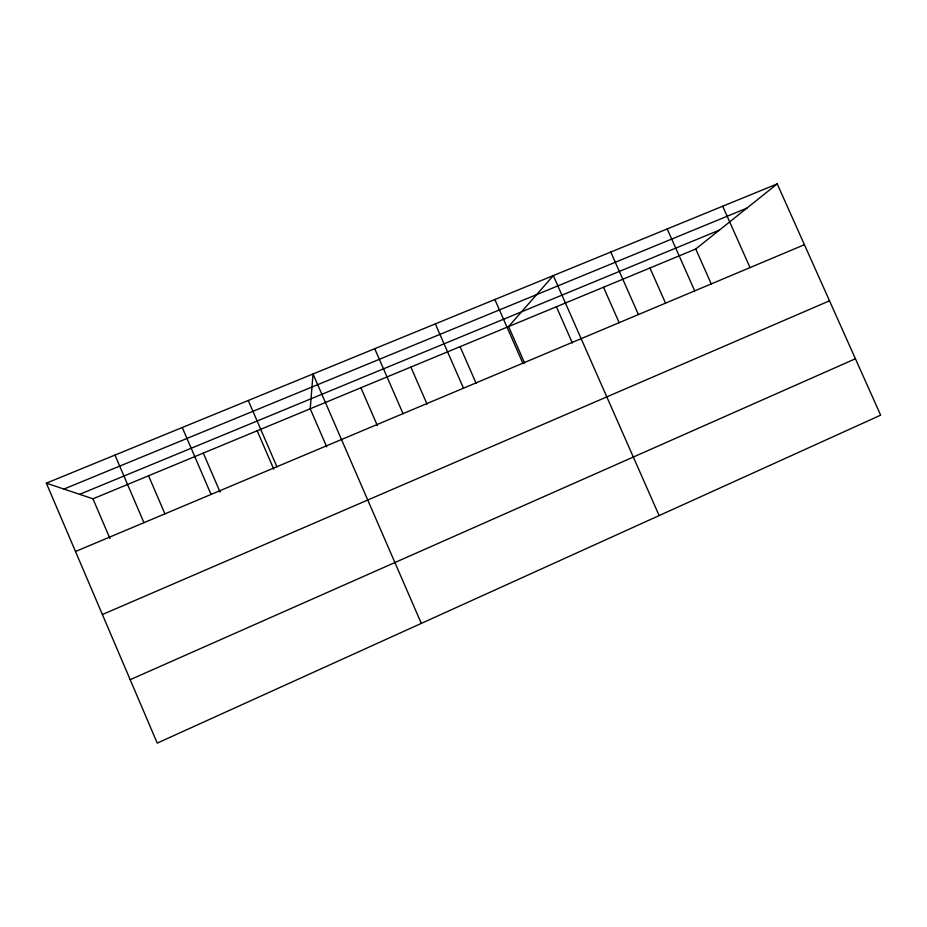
<?xml version="1.0" encoding="UTF-8"?>
<svg xmlns="http://www.w3.org/2000/svg" width="927" height="927" viewBox="0 0 927 927"><rect width="100%" height="100%" fill="white"/><g stroke="black" fill="none" stroke-linecap="round" stroke-linejoin="round"><path stroke-width="1.39" d="M46.35 483.164L92.967 498.807L695.737 249.015L777.22 183.894L880.65 415.169L157.242 743.106L46.35 483.164L777.22 183.894M130.186 679.676L855.424 358.761M102.387 614.531L829.503 300.8M75.493 551.484L804.416 244.705M79.629 494.334L719.387 230.116M63.917 489.062L746.884 208.146M722.689 206.223L750.036 267.59M695.737 249.015L711.299 284.01M667.208 228.934L694.717 290.881M649.954 267.984L665.586 303.256M610.766 252.051L638.425 314.566M603.512 287.231L619.213 322.77M659.132 515.586L553.326 275.574L508.587 326.571L524.624 363.06M556.397 306.756L572.341 342.967M494.856 299.514L522.84 363.222M460.082 346.675L476.188 383.442M435.331 323.882L463.477 388.204M410.87 367.069L427.046 404.137M374.74 348.703L403.036 413.639M360.916 387.776L377.335 425.516M421.31 623.396L313.036 373.963L310.209 408.784L326.71 446.837M248.262 400.487L276.895 466.721M257.173 430.765L273.755 469.132M203.291 453.094L220.128 492.167M182.26 427.521L211.055 494.439M148.563 475.771L164.913 513.859M114.96 455.076L143.94 522.689M92.967 498.807L109.965 538.552"/></g></svg>
